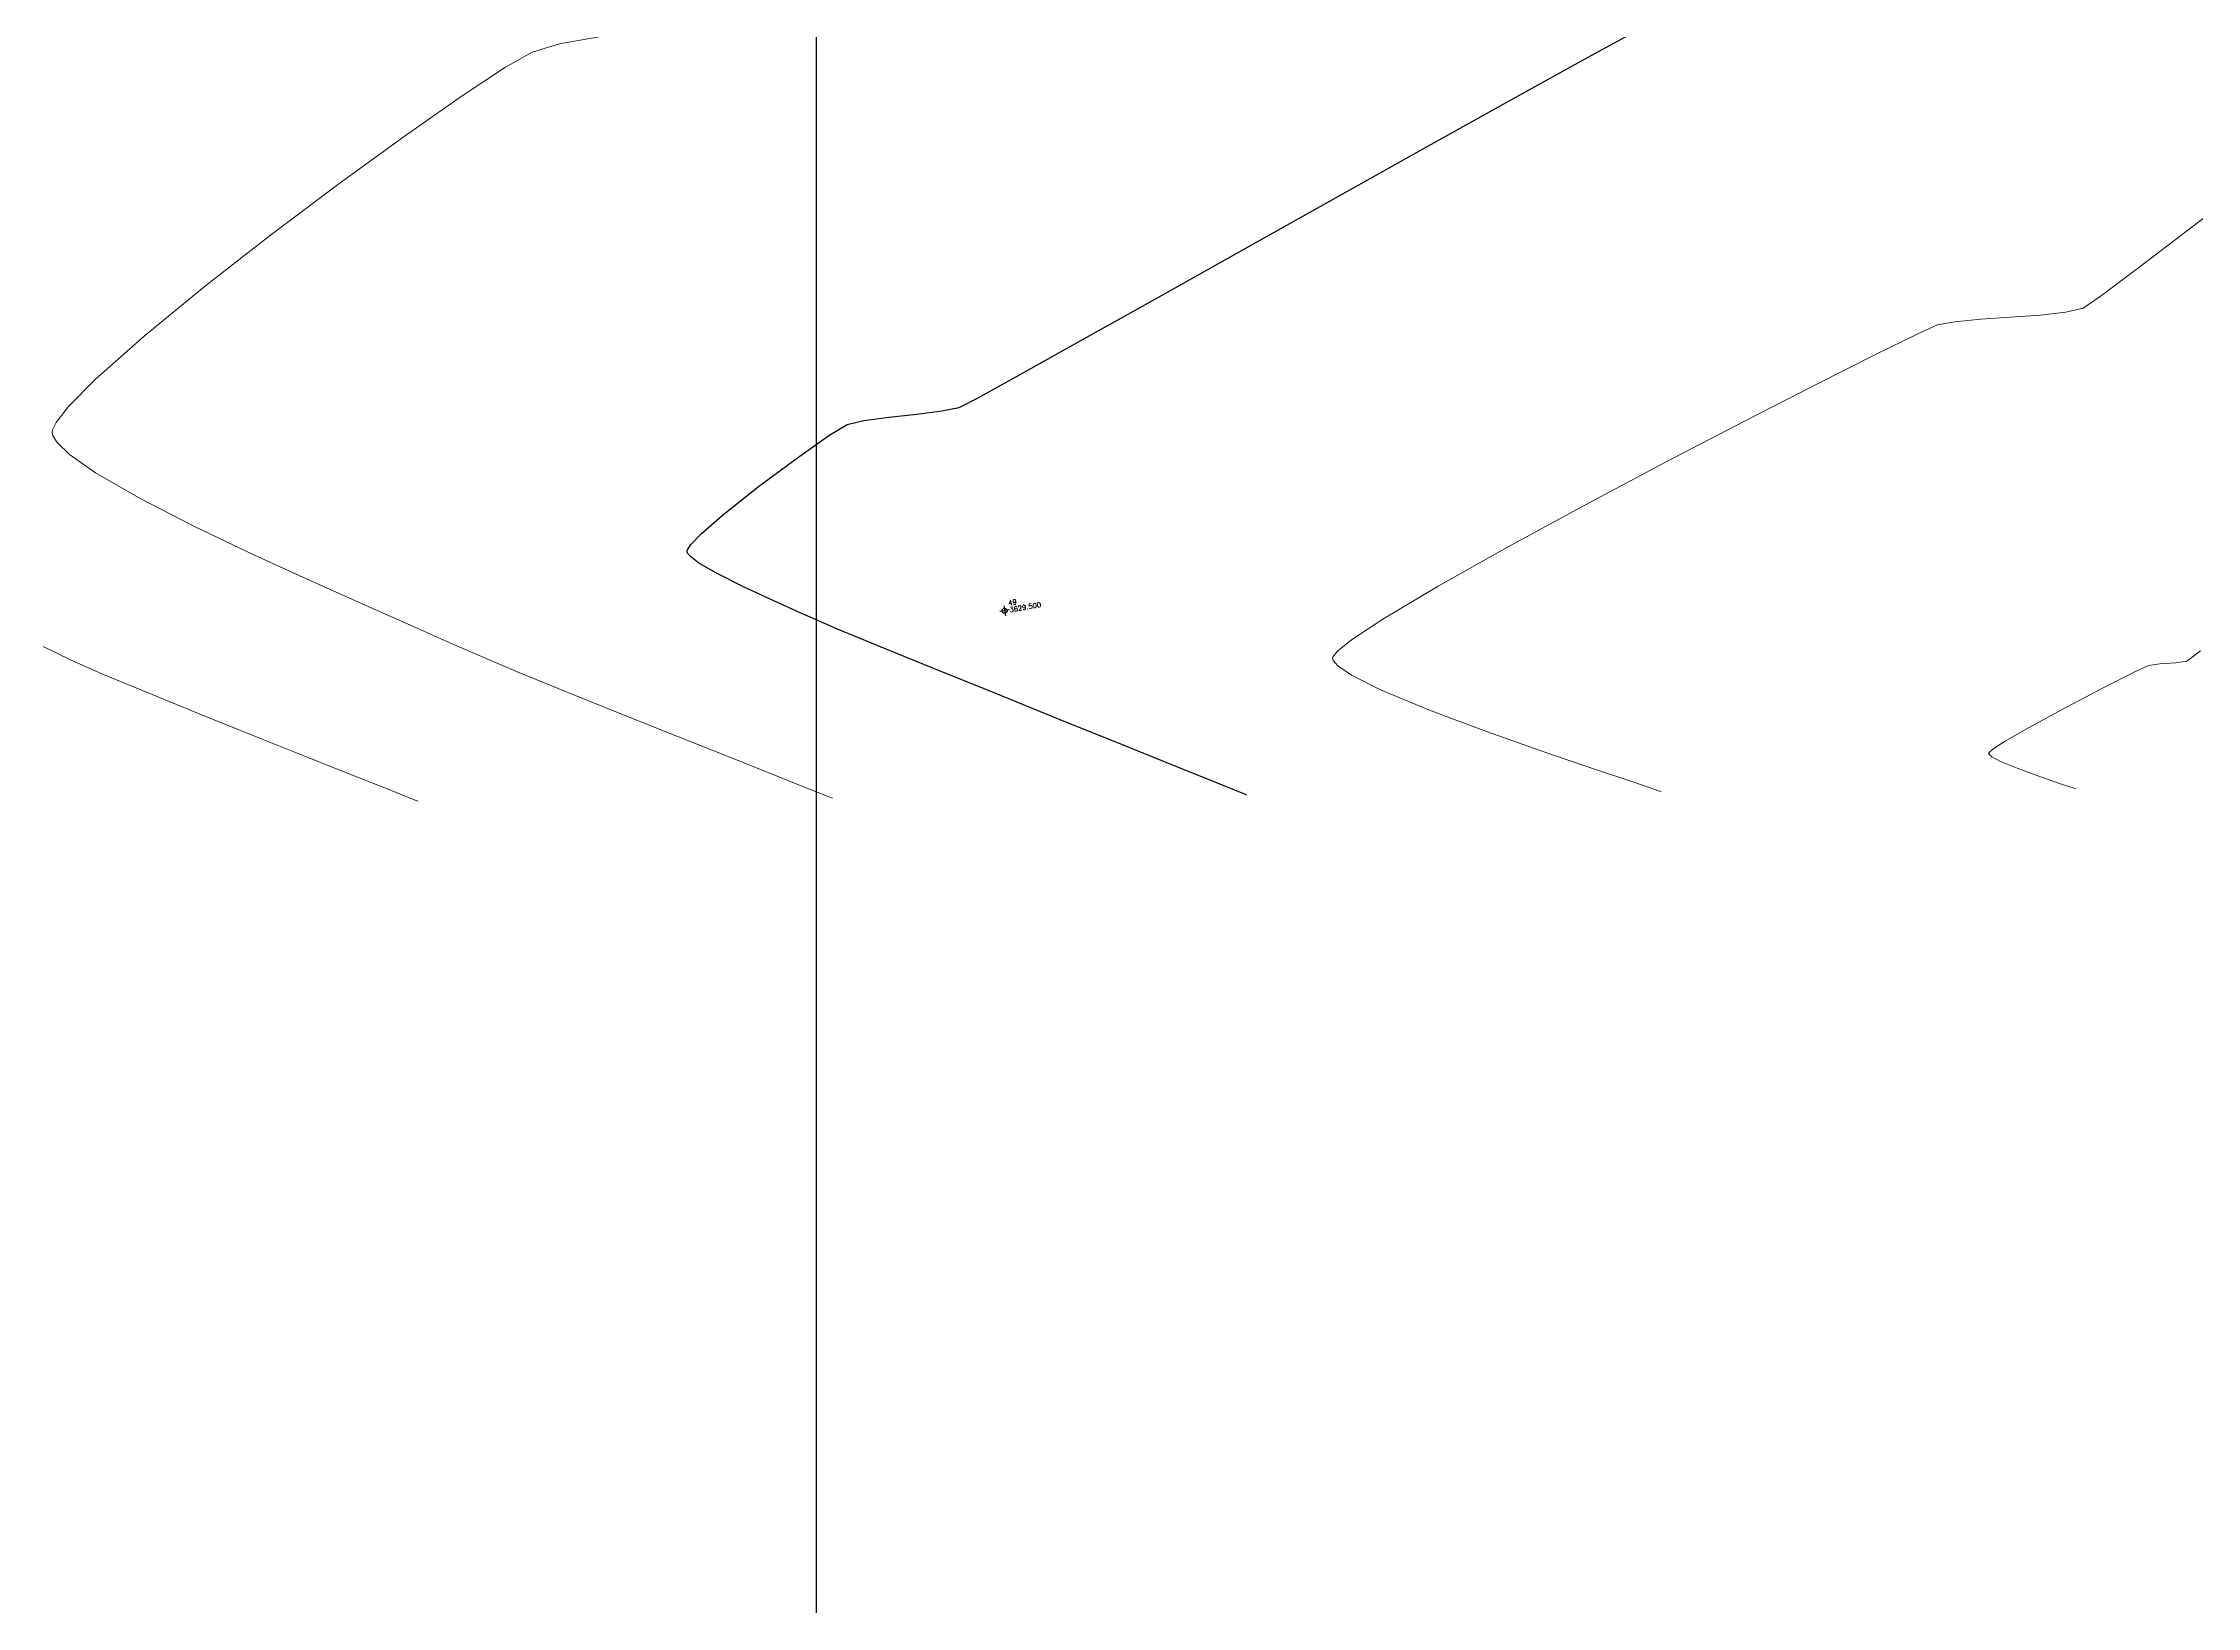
# Model space of a CAD drawing. Header units: millimetres. Extents: x 736950 to 740938, y 8500595 to 8502163.
# Drawn here: x 737684.47 to 737727.71, y 8501131.3 to 8501162.7 of the extents above; entities that cross this region are included whole.
import ezdxf

# ---------------------------------------------------------------- set-up
doc = ezdxf.new("R2010")
doc.units = ezdxf.units.MM
doc.layers.add('CONT-MJR', color=80, linetype='Continuous', lineweight=30)
doc.layers.add('CONT-MNR', color=96, linetype='Continuous', lineweight=15)
doc.layers.add('Cuadricula Coordenadas', color=5, linetype='Continuous')
doc.styles.add('5mm', font='arial.ttf', dxfattribs={"height": 3})

msp = doc.modelspace()

# ---------------------------------------------------------------- linework, layer by layer
at = {"linetype": 'Continuous', "extrusion": (0.9849591664230046, 0.172787269436437, 0), "elevation": 2195498.815162654}
msp.add_lwpolyline([(8245821.179062788, 0), (8245820.979062788, 0)], dxfattribs=at)
at = {"linetype": 'Continuous', "extrusion": (-0.172787269436437, 0.9849591664230046, 0), "elevation": 8245821.079062787}
msp.add_lwpolyline([(-2195498.915162655, 0), (-2195498.715162654, 0)], dxfattribs=at)
at = {"linetype": 'Continuous'}
msp.add_circle((737703.7743526289, 8501151.301829811), 0.05, dxfattribs=at)
at = {"layer": 'CONT-MJR', "extrusion": (0.4781669956795265, -0.8782689361709293, 0), "elevation": -7113555.674155781}
msp.add_lwpolyline([(4712887.961276256, 3630.00000000001), (4712889.443845827, 3630.00000000001)], dxfattribs=at)
at = {"layer": 'CONT-MJR', "extrusion": (0.4837139788876179, -0.875226134566781, 0), "elevation": -7083596.227638195}
msp.add_lwpolyline([(4757797.245199174, 3630), (4757799.044584197, 3630)], dxfattribs=at)
at = {"layer": 'CONT-MJR', "elevation": 3630}
for points in [[(737712.2224193567, 8501160.604320416), (737713.9758639608, 8501161.581363454)], [(737710.3845971399, 8501159.575438535), (737712.2224193567, 8501160.604320416)], [(737708.5565955031, 8501158.549534317), (737710.3845971399, 8501159.575438535)], [(737705.3068467438, 8501156.72592489), (737706.8326126399, 8501157.581424268)], [(737702.5167963986, 8501155.313565833), (737702.860832785, 8501155.38325587)], [(737702.860832785, 8501155.38325587), (737703.226758623, 8501155.572024187)], [(737700.947671661, 8501155.124503953), (737701.4501226058, 8501155.192231592)], [(737699.6152494256, 8501154.37504064), (737700.2486848474, 8501154.818344213)], [(737697.4017991964, 8501152.492356274), (737697.4086303173, 8501152.52700681)], [(737697.6391357154, 8501152.258974396), (737697.4688532905, 8501152.389670307)], [(737697.9879950252, 8501152.054082822), (737697.6391357154, 8501152.258974396)], [(737699.1397524101, 8501151.498697676), (737698.5450910139, 8501151.77369797)], [(737708.0111229345, 8501147.854897134), (737707.2986462826, 8501148.142685274)], [(737708.5736614832, 8501147.62739584), (737708.3986199463, 8501147.698269771)], [(737708.633524062, 8501147.603091627), (737708.5736614832, 8501147.62739584)]]:
    msp.add_lwpolyline(points, dxfattribs=at)
at = {"layer": 'CONT-MJR', "extrusion": (-0.4896347468042725, 0.8719276430541218, 0), "elevation": 7051187.395000876}
msp.add_lwpolyline([(-4805689.119748759, 3630.000000000013), (-4805691.09695739, 3630.000000000013)], dxfattribs=at)
at = {"layer": 'CONT-MJR', "extrusion": (-0.4871989963150962, 0.8732909812826211, 0), "elevation": 7064574.214148248}
msp.add_lwpolyline([(-4785985.003399369, 3630.000000000009), (-4785986.415701526, 3630.000000000009)], dxfattribs=at)
at = {"layer": 'CONT-MJR', "extrusion": (-0.4820164215975506, 0.8761621820817721, 0), "elevation": 7092805.946638173}
msp.add_lwpolyline([(-4744044.257156773, 3630.000000000003), (-4744045.223573044, 3630.000000000003)], dxfattribs=at)
at = {"layer": 'CONT-MJR', "extrusion": (0.1071793179908547, -0.9942397064063653, 0), "elevation": -8373119.704134285}
msp.add_lwpolyline([(1644600.088823246, 3630.00000000001), (1644600.651805511, 3630.00000000001)], dxfattribs=at)
at = {"layer": 'CONT-MJR', "extrusion": (0.1194580888380021, -0.9928392442944488, 0), "elevation": -8352156.084362968}
msp.add_lwpolyline([(1747951.265373166, 3630.000000000013), (1747951.775963851, 3630.000000000013)], dxfattribs=at)
at = {"layer": 'CONT-MJR', "extrusion": (-0.5224881576892999, 0.8526465417008631, 0), "elevation": 6863040.612462541}
msp.add_lwpolyline([(-5070750.285121189, 3630.000000000009), (-5070750.711930493, 3630.000000000009)], dxfattribs=at)
at = {"layer": 'CONT-MJR', "extrusion": (0.2408711953132289, -0.9705570911947304, 0), "elevation": -8073165.480384356}
msp.add_lwpolyline([(2763663.937092221, 3630), (2763664.282326252, 3630)], dxfattribs=at)
at = {"layer": 'CONT-MJR', "extrusion": (0.5964376710350185, -0.8026593951174577, 0), "elevation": -6383539.58802745}
msp.add_lwpolyline([(5662529.306403287, 3630.000000000003), (5662530.24351288, 3630.000000000003)], dxfattribs=at)
at = {"layer": 'CONT-MJR', "extrusion": (0.6205390564211435, -0.7841755412252774, 0), "elevation": -6208625.938377716}
msp.add_lwpolyline([(5853782.454396837, 3630), (5853783.372750748, 3630)], dxfattribs=at)
at = {"layer": 'CONT-MJR', "extrusion": (-0.6567691827261974, 0.7540916659274008, 0), "elevation": 5926151.407336777}
msp.add_lwpolyline([(-6139586.892256157, 3630.000000000003), (-6139587.49130764, 3630.000000000003)], dxfattribs=at)
at = {"layer": 'CONT-MJR', "extrusion": (0.7196855037855784, -0.6943002057042029, 0), "elevation": -5371441.839904262}
msp.add_lwpolyline([(6630339.821845666, 3630.00000000001), (6630340.13235892, 3630.00000000001)], dxfattribs=at)
at = {"layer": 'CONT-MJR', "extrusion": (0.9552067344199631, 0.2959393426341792, 0), "elevation": 3220479.006383532}
msp.add_lwpolyline([(7902044.394786602, 3630), (7902044.42687837, 3630)], dxfattribs=at)
at = {"layer": 'CONT-MJR', "extrusion": (0.8367561436062432, -0.5475757081328647, 0), "elevation": -4037751.776127424}
msp.add_lwpolyline([(7517336.785625217, 3630), (7517336.907908691, 3630)], dxfattribs=at)
at = {"layer": 'CONT-MJR', "extrusion": (0.7812309605322034, 0.6242420895020866, 0), "elevation": 5883089.233077886}
msp.add_lwpolyline([(6180861.637635399, 3630.00000000001), (6180861.729838212, 3630.00000000001)], dxfattribs=at)
at = {"layer": 'CONT-MJR', "extrusion": (-0.449568212459301, -0.893246003263462, 0), "elevation": -7925265.661242197}
msp.add_lwpolyline([(-3162901.329730793, 3630), (-3162901.953406675, 3630)], dxfattribs=at)
at = {"layer": 'CONT-MJR', "extrusion": (-0.4062944217576082, -0.9137422190359001, 0), "elevation": -8067584.080197179}
msp.add_lwpolyline([(-2779903.005215703, 3630.000000000003), (-2779903.583498956, 3630.000000000003)], dxfattribs=at)
at = {"layer": 'CONT-MJR', "extrusion": (-0.4082470007857055, -0.9128715059357896, 0), "elevation": -8061622.433326886}
msp.add_lwpolyline([(-2797144.107136327, 3630.000000000003), (-2797144.499652981, 3630.000000000003)], dxfattribs=at)
at = {"layer": 'CONT-MJR', "extrusion": (-0.3916623933556971, -0.9201089987772575, 0), "elevation": -8110914.988242567}
msp.add_lwpolyline([(-2650816.324234124, 3630), (-2650816.754720847, 3630)], dxfattribs=at)
at = {"layer": 'CONT-MJR', "extrusion": (0.3807055838617364, 0.9246963060467446, 0), "elevation": 8141829.536731554}
msp.add_lwpolyline([(2554285.913777569, 3630.00000000001), (2554286.774449931, 3630.00000000001)], dxfattribs=at)
at = {"layer": 'CONT-MJR', "extrusion": (-0.377588035136694, -0.925973690620641, 0), "elevation": -8150388.955884628}
msp.add_lwpolyline([(-2526839.663374115, 3630), (-2526840.834384031, 3630)], dxfattribs=at)
at = {"layer": 'CONT-MJR', "extrusion": (-0.376135181314608, -0.9265647982615286, 0), "elevation": -8154342.277093429}
msp.add_lwpolyline([(-2514051.311931136, 3630.00000000001), (-2514052.673396807, 3630.00000000001)], dxfattribs=at)
at = {"layer": 'CONT-MJR', "extrusion": (-0.3753194273670083, -0.9268955321075298, 0), "elevation": -8156552.110418898}
msp.add_lwpolyline([(-2506871.049971555, 3630), (-2506872.482005571, 3630)], dxfattribs=at)
at = {"layer": 'CONT-MJR', "extrusion": (-0.3748315106257118, -0.9270929503787886, 0), "elevation": -8157870.454014254}
msp.add_lwpolyline([(-2502576.177860238, 3630), (-2502577.560573447, 3630)], dxfattribs=at)
at = {"layer": 'CONT-MJR', "extrusion": (-0.3745670097496226, -0.927199846423211, 0), "elevation": -8158584.069243165}
msp.add_lwpolyline([(-2500247.545234068, 3630.000000000006), (-2500248.758736616, 3630.000000000006)], dxfattribs=at)
at = {"layer": 'CONT-MJR', "extrusion": (-0.374747293424547, -0.9271269956543043, 0), "elevation": -8158097.75082974}
msp.add_lwpolyline([(-2501832.719647456, 3630), (-2501833.137602078, 3630)], dxfattribs=at)
at = {"layer": 'CONT-MNR'}
for points, elevation in [([(737694.2891018434, 8501162.520381283), (737694.8407721131, 8501162.683020677)], 3631), ([(737692.8674982234, 8501161.628213935), (737693.7564068065, 8501162.21587023)], 3631), ([(737693.7564068065, 8501162.21587023), (737694.2891018434, 8501162.520381283)], 3631), ([(737691.7200773496, 8501160.825243019), (737692.8674982234, 8501161.628213935)], 3631), ([(737725.763411622, 8501157.60983493), (737726.5442252402, 8501158.194471844)], 3629), ([(737686.4992960658, 8501156.816825505), (737687.7037535436, 8501157.802748723)], 3631), ([(737722.4972406504, 8501157.039808927), (737722.8508639222, 8501157.105884813)], 3629), ([(737723.3681688035, 8501157.15471539), (737723.9664844826, 8501157.196206558)], 3629), ([(737723.9664844826, 8501157.196206558), (737724.5631401464, 8501157.240264215)], 3629), ([(737724.5631401464, 8501157.240264215), (737725.0754649824, 8501157.296794252)], 3629), ([(737725.0754649824, 8501157.296794252), (737725.4207881779, 8501157.375702567)], 3629), ([(737684.6566925871, 8501154.873409146), (737684.6622455554, 8501154.931576492)], 3631), ([(737684.6713041494, 8501154.813309288), (737684.6566925871, 8501154.873409146)], 3631), ([(737685.0007895055, 8501154.441138472), (737684.7540756551, 8501154.678013436)], 3631), ([(737687.5282016351, 8501152.988735547), (737686.43325726, 8501153.550202679)], 3631), ([(737691.0012944704, 8501151.387539618), (737689.9065065789, 8501151.875661133)], 3631), ([(737710.3717330713, 8501150.300556788), (737710.3581913258, 8501150.34680105)], 3629), ([(737710.4613710588, 8501150.194840977), (737710.3717330713, 8501150.300556788)], 3629), ([(737710.7362886822, 8501150.007265376), (737710.4613710588, 8501150.194840977)], 3629), ([(737726.4496098908, 8501150.070263395), (737726.7325789144, 8501150.204800792)], 3628), ([(737687.6067068769, 8501149.232513875), (737686.5461070266, 8501149.665120443)], 3632), ([(737696.1059062433, 8501149.219595658), (737694.9961304535, 8501149.668271488)], 3631), ([(737712.3048081264, 8501149.304039195), (737711.3204470375, 8501149.714413418)], 3629), ([(737714.6164301699, 8501148.464360079), (737713.4477069434, 8501148.876059407)], 3629), ([(737723.8434833151, 8501148.676046731), (737724.3245176997, 8501148.95469946)], 3628), ([(737715.6782644849, 8501148.102827242), (737714.6164301699, 8501148.464360079)], 3629), ([(737723.5342993633, 8501148.416622605), (737723.5258689829, 8501148.436743487)], 3628), ([(737723.535053866, 8501148.456823427), (737723.6099603995, 8501148.52271374)], 3628), ([(737723.7621196981, 8501148.2778924), (737723.5917401718, 8501148.367875712)], 3628), ([(737691.4448971292, 8501147.69917003), (737690.8205383678, 8501147.94707451)], 3632), ([(737699.7930233271, 8501147.749591857), (737699.2108994069, 8501147.980761426)], 3631), ([(737724.59013586, 8501147.960446348), (737724.0982508736, 8501148.138756648)], 3628), ([(737724.95141529, 8501147.83716479), (737724.59013586, 8501147.960446348)], 3628), ([(737691.9450188524, 8501147.499789502), (737691.7878912843, 8501147.562695866)], 3632), ([(737691.9997459797, 8501147.477664603), (737691.9450188524, 8501147.499789502)], 3632), ([(737700.2631614755, 8501147.562008282), (737700.113794745, 8501147.621865995)], 3631), ([(737700.3166350208, 8501147.540378114), (737700.2631614755, 8501147.562008282)], 3631), ([(737716.8965852796, 8501147.686651884), (737716.7325729949, 8501147.745479964)], 3629), ([(737725.1553258223, 8501147.768320404), (737724.95141529, 8501147.83716479)], 3628)]:
    msp.add_lwpolyline(points, dxfattribs=dict(at, elevation=elevation))
at = {"layer": 'CONT-MNR', "extrusion": (0.1744066944997776, -0.9846737047944671, 0), "elevation": -8242212.435421848}
msp.add_lwpolyline([(2209048.39482134, 3631.000000000013), (2209049.203415495, 3631.000000000013)], dxfattribs=at)
at = {"layer": 'CONT-MNR', "extrusion": (-0.5877726243600183, 0.8090261689543404, 0), "elevation": 6444066.575832563}
msp.add_lwpolyline([(-5593559.897477956, 3631.000000000003), (-5593561.514523188, 3631.000000000003)], dxfattribs=at)
at = {"layer": 'CONT-MNR', "extrusion": (0.6101704591142276, -0.7922701627755097, 0), "elevation": -6285075.036939085}
msp.add_lwpolyline([(5771635.774695392, 3629.000000000006), (5771637.603659905, 3629.000000000006)], dxfattribs=at)
at = {"layer": 'CONT-MNR', "extrusion": (0.600597629483018, -0.7995514289020935, 0), "elevation": -6354059.412565243}
msp.add_lwpolyline([(5695596.176393469, 3631), (5695597.89153228, 3631)], dxfattribs=at)
at = {"layer": 'CONT-MNR', "extrusion": (0.6147624700105763, -0.7887123084284252, 0), "elevation": -6251465.080064308}
msp.add_lwpolyline([(5808016.140494209, 3631), (5808017.835345672, 3631)], dxfattribs=at)
at = {"layer": 'CONT-MNR', "extrusion": (0.6072177108396433, -0.7945354942623163, 0), "elevation": -6306511.30443674}
msp.add_lwpolyline([(5748203.742779301, 3629.000000000006), (5748205.189684005, 3629.000000000006)], dxfattribs=at)
at = {"layer": 'CONT-MNR', "extrusion": (-0.5642009235152922, 0.8256375221030665, 0), "elevation": 6602649.146973886}
msp.add_lwpolyline([(-5405454.630732224, 3629.000000000013), (-5405455.045712691, 3629.000000000013)], dxfattribs=at)
at = {"layer": 'CONT-MNR', "extrusion": (0.4117759166716969, -0.9112851334512068, 0), "elevation": -7443201.669961345}
msp.add_lwpolyline([(4172846.845269169, 3629), (4172847.277185276, 3629)], dxfattribs=at)
at = {"layer": 'CONT-MNR', "extrusion": (0.09397644889350415, -0.9955744206503936, 0), "elevation": -8394205.98675747}
msp.add_lwpolyline([(1533366.55614624, 3629.000000000013), (1533367.075750672, 3629.000000000013)], dxfattribs=at)
at = {"layer": 'CONT-MNR', "extrusion": (-0.6625994738575265, 0.7489739229397303, 0), "elevation": 5878354.084318255}
msp.add_lwpolyline([(-6185368.684221712, 3631), (-6185369.985286355, 3631)], dxfattribs=at)
at = {"layer": 'CONT-MNR', "extrusion": (0.4405524951028463, -0.8977268510291182, 0), "elevation": -7306711.466336619}
msp.add_lwpolyline([(4407477.866010059, 3629.000000000003), (4407478.807832563, 3629.000000000003)], dxfattribs=at)
at = {"layer": 'CONT-MNR', "extrusion": (0.4499799411080384, -0.8930386624331593, 0), "elevation": -7259901.614301152}
msp.add_lwpolyline([(4484162.145890478, 3629.000000000003), (4484163.48300674, 3629.000000000003)], dxfattribs=at)
at = {"layer": 'CONT-MNR', "extrusion": (-0.711325531396436, 0.7028627094842762, 0), "elevation": 5450410.96014249}
msp.add_lwpolyline([(-6565580.143597376, 3631.000000000003), (-6565580.923721103, 3631.000000000003)], dxfattribs=at)
at = {"layer": 'CONT-MNR', "extrusion": (0.4562988041031892, -0.8898266130960566, 0), "elevation": -7227933.930289982}
msp.add_lwpolyline([(4535508.574127521, 3629.000000000004), (4535510.191735041, 3629.000000000004)], dxfattribs=at)
at = {"layer": 'CONT-MNR', "extrusion": (0.7909658324438221, -0.6118603205850592, 0), "elevation": -4618036.056747891}
msp.add_lwpolyline([(7175483.225779178, 3631), (7175483.62377184, 3631)], dxfattribs=at)
at = {"layer": 'CONT-MNR', "extrusion": (0.9081146117602565, -0.4187216878876932, 0), "elevation": -2889715.721287879}
msp.add_lwpolyline([(8028907.577106706, 3631.00000000001), (8028907.746076285, 3631.00000000001)], dxfattribs=at)
at = {"layer": 'CONT-MNR', "extrusion": (0.4621978454435938, -0.8867768330686701, 0), "elevation": -7197655.444569759}
msp.add_lwpolyline([(4583405.576728817, 3629.000000000003), (4583407.36001905, 3629.000000000003)], dxfattribs=at)
at = {"layer": 'CONT-MNR', "extrusion": (0.8530272674570569, 0.5218663439758753, 0), "elevation": 5065731.721402164}
msp.add_lwpolyline([(6866743.899599366, 3631.000000000003), (6866744.058206081, 3631.000000000003)], dxfattribs=at)
at = {"layer": 'CONT-MNR', "extrusion": (-0.5737498428381241, -0.8190305964023737, 0), "elevation": -7385952.245301357}
msp.add_lwpolyline([(-4273348.796115864, 3631.00000000001), (-4273349.43839211, 3631.00000000001)], dxfattribs=at)
at = {"layer": 'CONT-MNR', "extrusion": (0.4993588583897542, 0.8663952507647312, 0), "elevation": 7733729.317078291}
msp.add_lwpolyline([(3605998.309497552, 3631), (3605999.355698877, 3631)], dxfattribs=at)
at = {"layer": 'CONT-MNR', "extrusion": (0.4688900269355376, -0.8832565553905565, 0), "elevation": -7162792.084565763}
msp.add_lwpolyline([(4637698.041043737, 3629.000000000009), (4637699.87524155, 3629.000000000009)], dxfattribs=at)
at = {"layer": 'CONT-MNR', "extrusion": (0.4775880115077576, -0.8785839124773832, 0), "elevation": -7116652.59290035}
msp.add_lwpolyline([(4708192.091212287, 3629.00000000001), (4708193.86161867, 3629.00000000001)], dxfattribs=at)
at = {"layer": 'CONT-MNR', "extrusion": (0.4314702571884489, 0.9021271624121145, 0), "elevation": 7987411.250477133}
msp.add_lwpolyline([(3002505.391690795, 3631.000000000003), (3002506.709884728, 3631.000000000003)], dxfattribs=at)
at = {"layer": 'CONT-MNR', "extrusion": (0.4162102250110337, 0.909268413944015, 0), "elevation": 8036862.964655067}
msp.add_lwpolyline([(2867508.203750147, 3631.000000000006), (2867509.511533828, 3631.000000000006)], dxfattribs=at)
at = {"layer": 'CONT-MNR', "extrusion": (0.4903616466173689, -0.8715190505816282, 0), "elevation": -7047169.836223876}
msp.add_lwpolyline([(4811569.273570765, 3629.000000000007), (4811570.865653487, 3629.000000000007)], dxfattribs=at)
at = {"layer": 'CONT-MNR', "extrusion": (-0.5120990471930736, 0.8589264030543863, 0), "elevation": 6924081.876379361}
msp.add_lwpolyline([(-4987071.162638116, 3629.000000000001), (-4987072.46229175, 3629.000000000001)], dxfattribs=at)
at = {"layer": 'CONT-MNR', "extrusion": (-0.4039861219436228, -0.9147651137187909, 0), "elevation": -8074573.642568996}
msp.add_lwpolyline([(-2759532.197822887, 3631), (-2759533.188419313, 3631)], dxfattribs=at)
at = {"layer": 'CONT-MNR', "extrusion": (0.4104214667803966, 0.9118959477954862, 0), "elevation": 8054929.731655014}
msp.add_lwpolyline([(2816355.912950565, 3631.000000000013), (2816356.596418757, 3631.000000000013)], dxfattribs=at)
at = {"layer": 'CONT-MNR', "extrusion": (-0.5517819181151395, 0.8339884380740404, 0), "elevation": 6682805.962344594}
msp.add_lwpolyline([(-5306023.472086439, 3629.000000000013), (-5306024.225507599, 3629.000000000013)], dxfattribs=at)
at = {"layer": 'CONT-MNR', "extrusion": (-0.4354363929776984, -0.9002194997169142, 0), "elevation": -7974116.190023312}
msp.add_lwpolyline([(-3037631.774118902, 3632.000000000007), (-3037632.397878374, 3632.000000000007)], dxfattribs=at)
at = {"layer": 'CONT-MNR', "extrusion": (0.4043845978964949, 0.9145890317427222, 0), "elevation": 8073370.691072108}
msp.add_lwpolyline([(2763048.256726576, 3631), (2763048.912858617, 3631)], dxfattribs=at)
at = {"layer": 'CONT-MNR', "extrusion": (-0.6265298445539915, 0.7793974299952183, 0), "elevation": 6163577.227160595}
msp.add_lwpolyline([(-5901194.125689991, 3629), (-5901194.487687038, 3629)], dxfattribs=at)
at = {"layer": 'CONT-MNR', "extrusion": (-0.59675081647956, 0.80242660912446, 0), "elevation": 6381309.712821371}
msp.add_lwpolyline([(-5665040.558877314, 3628.000000000013), (-5665040.903419851, 3628.000000000013)], dxfattribs=at)
at = {"layer": 'CONT-MNR', "extrusion": (0.4028220284290172, 0.9152783256541872, 0), "elevation": 8078074.404159097}
msp.add_lwpolyline([(2749262.809903052, 3632.00000000001), (2749263.488281624, 3632.00000000001)], dxfattribs=at)
at = {"layer": 'CONT-MNR', "extrusion": (0.3872524179026228, 0.9219737332638998, 0), "elevation": 8123510.858172192}
msp.add_lwpolyline([(2611956.454162913, 3631.00000000001), (2611957.373622411, 3631.00000000001)], dxfattribs=at)
at = {"layer": 'CONT-MNR', "extrusion": (-0.3793199816907213, -0.9252655572808008, 0), "elevation": -8145643.437766259}
msp.add_lwpolyline([(-2542092.164820922, 3631.00000000001), (-2542093.264626672, 3631.00000000001)], dxfattribs=at)
at = {"layer": 'CONT-MNR', "extrusion": (0.9682225927007773, -0.2500900057654941, 0), "elevation": -1411784.903574582}
msp.add_lwpolyline([(8415499.81745216, 3629.00000000001), (8415499.855857685, 3629.00000000001)], dxfattribs=at)
at = {"layer": 'CONT-MNR', "extrusion": (0.774017144314808, -0.6331646391790603, 0), "elevation": -4811627.343270508}
msp.add_lwpolyline([(7047128.262448003, 3629.000000000006), (7047128.397705152, 3629.000000000006)], dxfattribs=at)
at = {"layer": 'CONT-MNR', "extrusion": (0.451803372162958, -0.8921175443304429, 0), "elevation": -7250717.827000396}
msp.add_lwpolyline([(4498986.296354099, 3628.000000000003), (4498986.97762196, 3628.000000000003)], dxfattribs=at)
at = {"layer": 'CONT-MNR', "extrusion": (0.1308021167463467, -0.9914084961582059, 0), "elevation": -8331616.321954899}
msp.add_lwpolyline([(1843356.992088353, 3628.000000000013), (1843357.224150707, 3628.000000000013)], dxfattribs=at)
at = {"layer": 'CONT-MNR', "extrusion": (0.07140792958111587, -0.9974471953907827, 0), "elevation": -8426768.90465226}
msp.add_lwpolyline([(1342893.227207351, 3628.000000000003), (1342893.54368466, 3628.000000000003)], dxfattribs=at)
at = {"layer": 'CONT-MNR', "extrusion": (0.1559853235677867, -0.9877593729403195, 0), "elevation": -8282016.21965752}
msp.add_lwpolyline([(2054751.707485416, 3628.000000000013), (2054751.936853473, 3628.000000000013)], dxfattribs=at)
at = {"layer": 'CONT-MNR', "extrusion": (-0.3853734225644675, -0.922760708515999, 0), "elevation": -8128811.677240118}
msp.add_lwpolyline([(-2595408.982231805, 3632.00000000001), (-2595409.947004705, 3632.00000000001)], dxfattribs=at)
at = {"layer": 'CONT-MNR', "extrusion": (0.4481594309253574, 0.893953647832291, 0), "elevation": 7930246.083527052}
msp.add_lwpolyline([(3150390.692261975, 3629), (3150391.345716836, 3629)], dxfattribs=at)
at = {"layer": 'CONT-MNR', "extrusion": (0.4628670446438595, -0.8864277178555844, 0), "elevation": -7194185.802920391}
msp.add_lwpolyline([(4588841.838654979, 3628.000000000003), (4588842.701011017, 3628.000000000003)], dxfattribs=at)
at = {"layer": 'CONT-MNR', "extrusion": (-0.3734495570205576, -0.9276504882557598, 0), "elevation": -8161584.346220819}
msp.add_lwpolyline([(-2490432.926282338, 3632.00000000001), (-2490434.146506106, 3632.00000000001)], dxfattribs=at)
at = {"layer": 'CONT-MNR', "extrusion": (-0.372011573745387, -0.9282280910420027, 0), "elevation": -8165437.001072512}
msp.add_lwpolyline([(-2477774.440538611, 3631.000000000003), (-2477775.651671676, 3631.000000000003)], dxfattribs=at)
at = {"layer": 'CONT-MNR', "extrusion": (-0.3506871536516108, -0.9364926696262666, 0), "elevation": -8219970.235018087}
msp.add_lwpolyline([(-2290380.466051592, 3629.000000000013), (-2290381.686454972, 3629.000000000013)], dxfattribs=at)
at = {"layer": 'CONT-MNR', "extrusion": (0.476991624873604, -0.8789078391961463, 0), "elevation": -7119838.134199004}
msp.add_lwpolyline([(4703368.545178924, 3628), (4703369.40181582, 3628)], dxfattribs=at)
at = {"layer": 'CONT-MNR', "extrusion": (0.3709141833318247, 0.9286671462926239, 0), "elevation": 8168356.790828913}
msp.add_lwpolyline([(2468128.171064307, 3632.000000000013), (2468129.36016473, 3632.000000000013)], dxfattribs=at)
at = {"layer": 'CONT-MNR', "extrusion": (-0.3702234633161474, -0.9289427254735338, 0), "elevation": -8170193.130579652}
msp.add_lwpolyline([(-2462045.121863618, 3631.000000000003), (-2462046.263923489, 3631.000000000003)], dxfattribs=at)
at = {"layer": 'CONT-MNR', "extrusion": (-0.3694629290510311, -0.9292454702913718, 0), "elevation": -8172202.633385947}
msp.add_lwpolyline([(-2455363.167361505, 3632), (-2455364.21941056, 3632)], dxfattribs=at)
at = {"layer": 'CONT-MNR', "extrusion": (0.3692214327368587, 0.9293414515708106, 0), "elevation": 8172843.564036215}
msp.add_lwpolyline([(2453231.581884891, 3631), (2453232.571701085, 3631)], dxfattribs=at)
at = {"layer": 'CONT-MNR', "extrusion": (0.9093805810194668, -0.415965093324785, 0), "elevation": -2865309.554271392}
msp.add_lwpolyline([(8037646.540024514, 3628.00000000001), (8037646.562105411, 3628.00000000001)], dxfattribs=at)
at = {"layer": 'CONT-MNR', "extrusion": (0.6470487362912114, 0.7624486427713977, 0), "elevation": 6959032.152852813}
msp.add_lwpolyline([(4938180.957195342, 3628), (4938181.032532625, 3628)], dxfattribs=at)
at = {"layer": 'CONT-MNR', "extrusion": (0.5488655379852941, -0.835910653845322, 0), "elevation": -6701289.553992474}
msp.add_lwpolyline([(5282658.482571298, 3628.000000000013), (5282658.761934785, 3628.000000000013)], dxfattribs=at)
at = {"layer": 'CONT-MNR', "extrusion": (-0.3194214552821711, -0.9476127552462663, 0), "elevation": -8291438.592012418}
msp.add_lwpolyline([(-2016379.591005214, 3629.000000000013), (-2016380.312105771, 3629.000000000013)], dxfattribs=at)
at = {"layer": 'CONT-MNR', "extrusion": (-0.3824620765282722, -0.9239711900366169, 0), "elevation": -8136967.452966524}
msp.add_lwpolyline([(-2569730.957043773, 3628.000000000003), (-2569731.320833444, 3628.000000000003)], dxfattribs=at)
at = {"layer": 'CONT-MNR', "extrusion": (-0.3697004801655756, -0.9291509860971697, 0), "elevation": -8171574.649034025}
msp.add_lwpolyline([(-2457451.283732103, 3632), (-2457451.652880025, 3632)], dxfattribs=at)
at = {"layer": 'CONT-MNR', "extrusion": (0.3699353025989769, 0.9290575180746364, 0), "elevation": 8170956.425180879}
msp.add_lwpolyline([(2459508.781128048, 3631.000000000003), (2459509.126393449, 3631.000000000003)], dxfattribs=at)
at = {"layer": 'CONT-MNR', "extrusion": (-0.3239081275636418, -0.9460885396717452, 0), "elevation": -8281790.901574982}
msp.add_lwpolyline([(-2055645.502168894, 3629.00000000001), (-2055645.894293319, 3629.00000000001)], dxfattribs=at)
at = {"layer": 'CONT-MNR', "extrusion": (-0.3611472732665579, -0.9325087919221621, 0), "elevation": -8193819.404876074}
msp.add_lwpolyline([(-2382238.756931666, 3629), (-2382238.814655329, 3629)], dxfattribs=at)
at = {"layer": 'CONT-MNR', "extrusion": (-0.3291595880815177, -0.944274306318882, 0), "elevation": -8270244.720089492}
msp.add_lwpolyline([(-2101619.296439452, 3628.000000000013), (-2101619.388341179, 3628.000000000013)], dxfattribs=at)
at = {"layer": 'CONT-MNR', "extrusion": (-0.3544712380567933, -0.9350669181349985, 0), "elevation": -8210644.395962653}
msp.add_lwpolyline([(-2323589.868105169, 3628.000000000006), (-2323589.895050708, 3628.000000000006)], dxfattribs=at)
at = {"layer": 'Cuadricula Coordenadas', "color": 8}
msp.add_line((737700, 8500595.507225098), (737700, 8502130.641312933), dxfattribs=at)

# ---------------------------------------------------------------- texts
at = {"color": 2, "insert": (737703.8400189644, 8501151.50625078), "char_height": 0.1, "width": 0.3, "attachment_point": 1, "rotation": 9.94991650582834, "style": '5mm'}
msp.add_mtext('\\Ftxt.shx;\\W1.0000000000;\\T1.0000000000;\\o\\l49', dxfattribs=at)
at = {"color": 1, "insert": (737703.8642091822, 8501151.368356496), "char_height": 0.1, "width": 0.8000000000000002, "attachment_point": 1, "rotation": 9.94991650582834, "style": '5mm'}
msp.add_mtext('\\Ftxt.shx;\\W1.0000000000;\\T1.0000000000;\\o\\l3629.500', dxfattribs=at)

doc.saveas('drawing.dxf')
